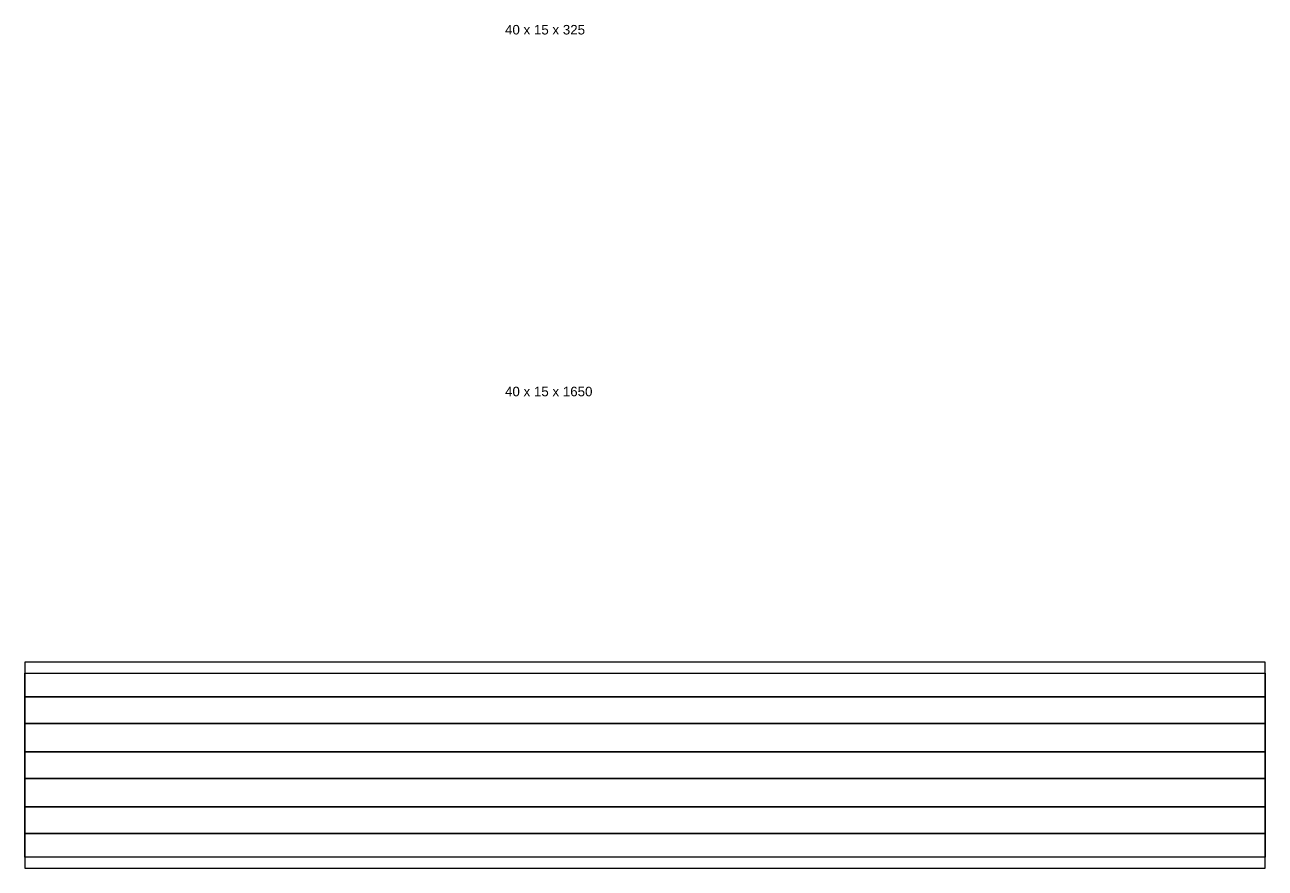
# Model space of a CAD drawing. Header units: millimetres. Extents: x 1957 to 4995, y 1410 to 1689.
# Drawn here: x 1956.8 to 2281.8, y 1467.6 to 1688.7 of the extents above; entities that cross this region are included whole.
import ezdxf

# ---------------------------------------------------------------- set-up
doc = ezdxf.new("R2010")
doc.units = ezdxf.units.MM
doc.styles.get("Standard").update_dxf_attribs({"font": 'arial.ttf'})

msp = doc.modelspace()

# ---------------------------------------------------------------- linework, layer by layer
for points in [[(1956.83, 1467.63), (2281.83, 1467.63), (2281.83, 1521.63), (1956.83, 1521.63)], [(1956.83, 1518.73), (2281.83, 1518.73), (2281.83, 1512.53), (1956.83, 1512.53)], [(1956.83, 1512.53), (2281.83, 1512.53), (2281.83, 1505.53), (1956.83, 1505.53)], [(1956.83, 1505.53), (2281.83, 1505.53), (2281.83, 1498.13), (1956.83, 1498.13)], [(1956.83, 1498.13), (2281.83, 1498.13), (2281.83, 1491.13), (1956.83, 1491.13)], [(1956.83, 1491.13), (2281.83, 1491.13), (2281.83, 1483.73), (1956.83, 1483.73)], [(1956.83, 1483.73), (2281.83, 1483.73), (2281.83, 1476.73), (1956.83, 1476.73)], [(1956.83, 1476.73), (2281.83, 1476.73), (2281.83, 1470.53), (1956.83, 1470.53)]]:
    msp.add_lwpolyline(points, close=True)

# ---------------------------------------------------------------- texts
at = {"char_height": 2.5, "attachment_point": 1}
for s, insert in [('40 x 15 x 325', (2082.66, 1688.66)), ('40 x 15 x 1650', (2082.66, 1593.83))]:
    msp.add_mtext_dynamic_manual_height_columns(s, width=161.4889, gutter_width=12.5, heights=[0], dxfattribs=dict(at, insert=insert))

doc.saveas('drawing.dxf')
